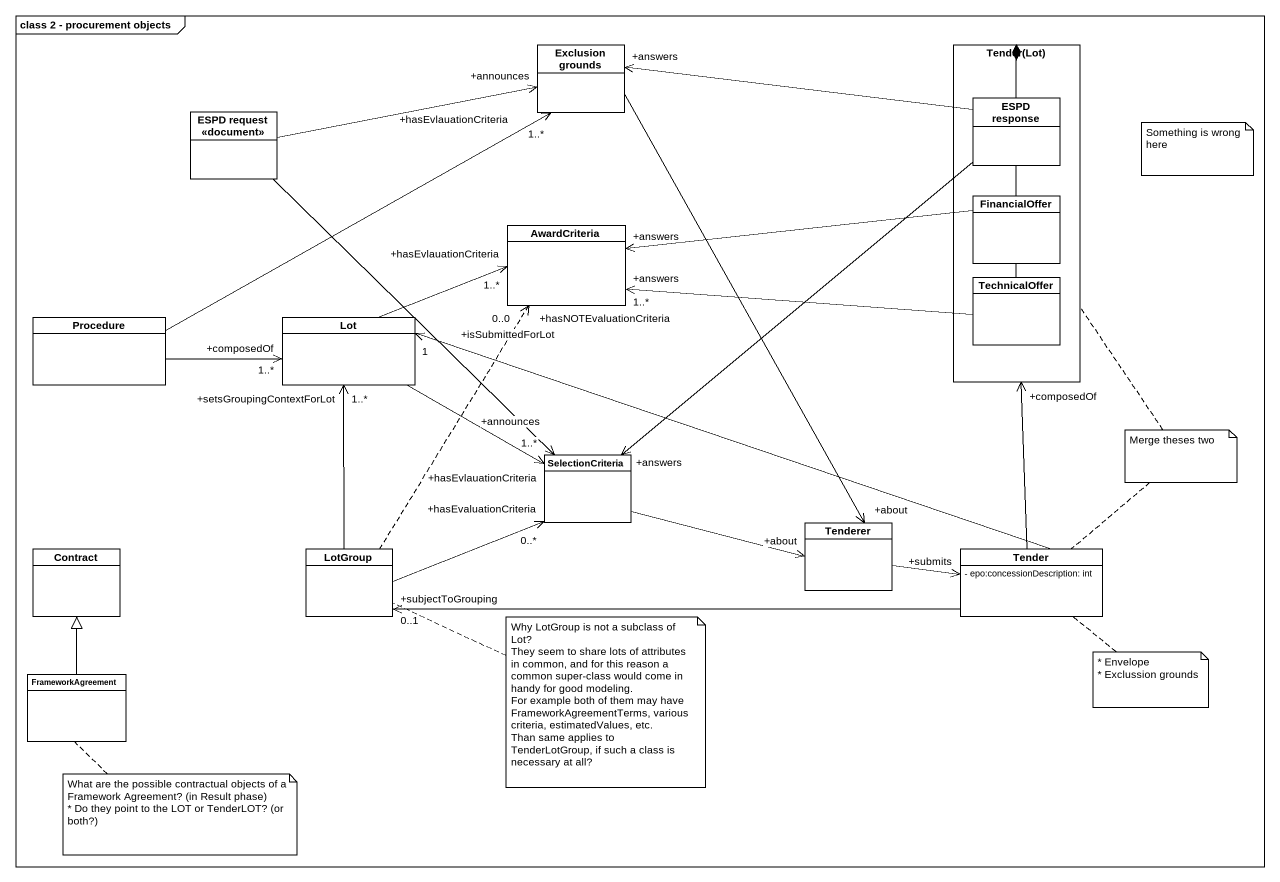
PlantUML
@startuml
mainframe class 2 - procurement objects
hide circle
hide empty members
skinparam classAttributeIconSize 0
class "Exclusion grounds" as Exclusion_grounds
rectangle "Tender(Lot)" as Tender_Lot {
  class "ESPD response" as ESPD_response
  class FinancialOffer
  class TechnicalOffer
}
class "ESPD request <<document>>" as ESPD_request_document
class AwardCriteria
class Procedure
class Lot
class SelectionCriteria
class Contract
class LotGroup
class Tenderer
class Tender {
  - epo:concessionDescription: int
}
class FrameworkAgreement
Exclusion_grounds --> "+about" Tenderer
ESPD_request_document -right-> "+announces" Exclusion_grounds
ESPD_request_document --> "+announces" SelectionCriteria
ESPD_response -left-> "+answers" Exclusion_grounds
ESPD_response --> "+answers" SelectionCriteria
FinancialOffer -up-* Tender_Lot
FinancialOffer -left-> "+answers" AwardCriteria
TechnicalOffer -up-* Tender_Lot
TechnicalOffer -left-> "+answers\n1..*" AwardCriteria
Procedure -right-> "+hasEvlauationCriteria\n1..*" Exclusion_grounds
Procedure -right-> "+composedOf\n1..*" Lot
Lot -right-> "+hasEvlauationCriteria\n1..*" AwardCriteria
Lot -right-> "+hasEvlauationCriteria\n1..*" SelectionCriteria
SelectionCriteria -right-> "+about" Tenderer
LotGroup .up.> "+hasNOTEvaluationCriteria\n0..0" AwardCriteria
LotGroup -up-> "+setsGroupingContextForLot\n1..*" Lot
LotGroup -right-> "+hasEvaluationCriteria\n0..*" SelectionCriteria
Tenderer -right-> "+submits" Tender
Tender -up-> "+composedOf" Tender_Lot
Tender -left-> "+isSubmittedForLot\n1" Lot
Tender -left-> "+subjectToGrouping\n0..1" LotGroup
FrameworkAgreement -up-|> Contract
note as N1
  Something is wrong here
end note
note as N2
  Merge theses two
end note
N2 .. Tender_Lot
N2 .. Tender
note right of LotGroup
  Why LotGroup is not a subclass of Lot?
  They seem to share lots of attributes in common, and for this reason a common super-class would come in handy for good modeling.
  For example both of them may have
  FrameworkAgreementTerms, various criteria, estimatedValues, etc.
  Than same applies to TenderLotGroup, if such a class is necessary at all?
end note
note bottom of Tender
  * Envelope
  * Exclussion grounds
end note
note bottom of FrameworkAgreement
  What are the possible contractual objects of a Framework Agreement? (in Result phase)
  * Do they point to the LOT or TenderLOT? (or both?)
end note
@enduml
